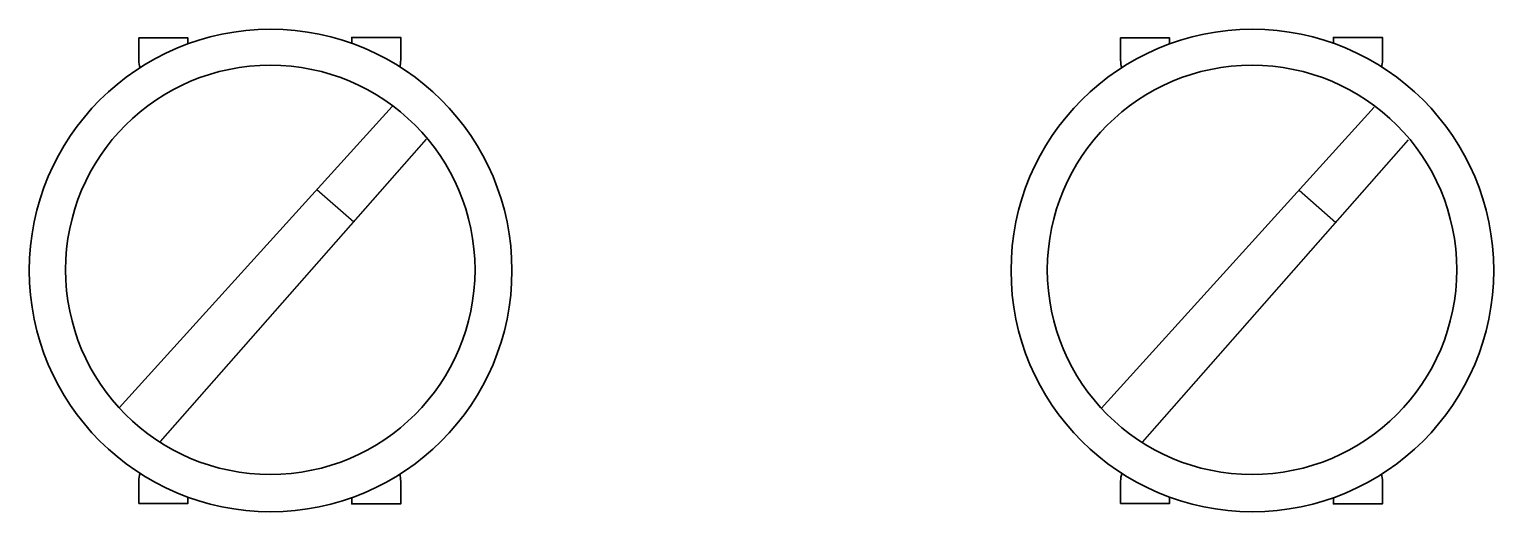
# Model space of a CAD drawing. Extents: x -20 to 2016, y -5898 to 916.
# Drawn here: x 1255.7 to 1345.2, y -5898.3 to -5868.8 of the extents above.
import ezdxf

# ---------------------------------------------------------------- set-up
doc = ezdxf.new("R2010")
doc.units = 0
doc.layers.add('layer 1', color=7, linetype='Continuous')
doc.layers.add('SYMS', color=7, linetype='Continuous')

msp = doc.modelspace()

# ---------------------------------------------------------------- linework, layer by layer
at = {"lineweight": 30}
for centre in [(1270.474, -5883.544), (1330.474, -5883.544)]:
    msp.add_circle(centre, 14.75, dxfattribs=at)
at = {"layer": 'layer 1', "lineweight": 30}
for points, knots in [([(1262.494, -5871.139), (1262.449, -5870.998), (1262.424, -5870.846), (1262.424, -5870.688), (1262.424, -5870.688), (1262.424, -5870.688), (1262.424, -5869.32), (1262.424, -5869.32), (1262.424, -5869.32), (1265.418, -5869.32), (1265.418, -5869.32), (1265.418, -5869.32), (1265.418, -5869.32), (1265.418, -5869.478), (1265.418, -5869.687)], [0.7983868, 0.7983868, 0.7983868, 0.7983868, 0.8333333, 0.8333333, 0.8333333, 0.8333333, 1, 1, 1, 1.1666667, 1.1666667, 1.1666667, 1.1666667, 1.2233819, 1.2233819, 1.2233819, 1.2233819]), ([(1275.431, -5869.675), (1275.431, -5869.456), (1275.431, -5869.288), (1275.431, -5869.288), (1275.431, -5869.288), (1278.425, -5869.288), (1278.425, -5869.288), (1278.425, -5869.288), (1278.425, -5869.288), (1278.425, -5870.672), (1278.425, -5870.672), (1278.425, -5870.672), (1278.425, -5870.827), (1278.402, -5870.977), (1278.359, -5871.117)], [0.9419252, 0.9419252, 0.9419252, 0.9419252, 1, 1, 1, 1.1666667, 1.1666667, 1.1666667, 1.1666667, 1.3333333, 1.3333333, 1.3333333, 1.3333333, 1.3673595, 1.3673595, 1.3673595, 1.3673595]), ([(1322.494, -5871.139), (1322.449, -5870.998), (1322.424, -5870.846), (1322.424, -5870.688), (1322.424, -5870.688), (1322.424, -5870.688), (1322.424, -5869.32), (1322.424, -5869.32), (1322.424, -5869.32), (1325.418, -5869.32), (1325.418, -5869.32), (1325.418, -5869.32), (1325.418, -5869.32), (1325.418, -5869.478), (1325.418, -5869.687)], [0.7983868, 0.7983868, 0.7983868, 0.7983868, 0.8333333, 0.8333333, 0.8333333, 0.8333333, 1, 1, 1, 1.1666667, 1.1666667, 1.1666667, 1.1666667, 1.2233819, 1.2233819, 1.2233819, 1.2233819]), ([(1335.431, -5869.675), (1335.431, -5869.456), (1335.431, -5869.288), (1335.431, -5869.288), (1335.431, -5869.288), (1338.425, -5869.288), (1338.425, -5869.288), (1338.425, -5869.288), (1338.425, -5869.288), (1338.425, -5870.672), (1338.425, -5870.672), (1338.425, -5870.672), (1338.425, -5870.827), (1338.402, -5870.977), (1338.359, -5871.117)], [0.9419252, 0.9419252, 0.9419252, 0.9419252, 1, 1, 1, 1.1666667, 1.1666667, 1.1666667, 1.1666667, 1.3333333, 1.3333333, 1.3333333, 1.3333333, 1.3673595, 1.3673595, 1.3673595, 1.3673595]), ([(1270.453, -5896.014), (1277.363, -5896.014), (1282.966, -5890.411), (1282.966, -5883.501), (1282.966, -5883.501), (1282.966, -5876.592), (1277.363, -5870.989), (1270.453, -5870.989), (1270.453, -5870.989), (1263.544, -5870.989), (1257.942, -5876.592), (1257.942, -5883.501), (1257.942, -5883.501), (1257.942, -5890.411), (1263.544, -5896.014), (1270.453, -5896.014), (1270.453, -5896.014), (1270.453, -5896.014), (1270.453, -5896.014), (1270.453, -5896.014)], [0, 0, 0, 0, 0.2, 0.2, 0.2, 0.2, 0.4, 0.4, 0.4, 0.4, 0.6, 0.6, 0.6, 0.6, 0.8, 0.8, 0.8, 0.8, 1, 1, 1, 1]), ([(1330.453, -5896.014), (1337.363, -5896.014), (1342.966, -5890.411), (1342.966, -5883.501), (1342.966, -5883.501), (1342.966, -5876.592), (1337.363, -5870.989), (1330.453, -5870.989), (1330.453, -5870.989), (1323.544, -5870.989), (1317.942, -5876.592), (1317.942, -5883.501), (1317.942, -5883.501), (1317.942, -5890.411), (1323.544, -5896.014), (1330.453, -5896.014), (1330.453, -5896.014), (1330.453, -5896.014), (1330.453, -5896.014), (1330.453, -5896.014)], [0, 0, 0, 0, 0.2, 0.2, 0.2, 0.2, 0.4, 0.4, 0.4, 0.4, 0.6, 0.6, 0.6, 0.6, 0.8, 0.8, 0.8, 0.8, 1, 1, 1, 1]), ([(1262.499, -5895.951), (1262.451, -5896.097), (1262.424, -5896.254), (1262.424, -5896.417), (1262.424, -5896.417), (1262.424, -5896.417), (1262.424, -5897.785), (1262.424, -5897.785), (1262.424, -5897.785), (1265.418, -5897.785), (1265.418, -5897.785), (1265.418, -5897.785), (1265.418, -5897.785), (1265.418, -5897.617), (1265.418, -5897.4)], [0.7971789, 0.7971789, 0.7971789, 0.7971789, 0.8333333, 0.8333333, 0.8333333, 0.8333333, 1, 1, 1, 1.1666667, 1.1666667, 1.1666667, 1.1666667, 1.2249662, 1.2249662, 1.2249662, 1.2249662]), ([(1275.431, -5897.436), (1275.431, -5897.652), (1275.431, -5897.817), (1275.431, -5897.817), (1275.431, -5897.817), (1278.425, -5897.817), (1278.425, -5897.817), (1278.425, -5897.817), (1278.425, -5897.817), (1278.425, -5896.433), (1278.425, -5896.433), (1278.425, -5896.433), (1278.425, -5896.284), (1278.404, -5896.141), (1278.364, -5896.006)], [0.9424299, 0.9424299, 0.9424299, 0.9424299, 1, 1, 1, 1.1666667, 1.1666667, 1.1666667, 1.1666667, 1.3333333, 1.3333333, 1.3333333, 1.3333333, 1.3659155, 1.3659155, 1.3659155, 1.3659155]), ([(1322.499, -5895.951), (1322.451, -5896.097), (1322.424, -5896.254), (1322.424, -5896.417), (1322.424, -5896.417), (1322.424, -5896.417), (1322.424, -5897.785), (1322.424, -5897.785), (1322.424, -5897.785), (1325.418, -5897.785), (1325.418, -5897.785), (1325.418, -5897.785), (1325.418, -5897.785), (1325.418, -5897.617), (1325.418, -5897.4)], [0.7971789, 0.7971789, 0.7971789, 0.7971789, 0.8333333, 0.8333333, 0.8333333, 0.8333333, 1, 1, 1, 1.1666667, 1.1666667, 1.1666667, 1.1666667, 1.2249662, 1.2249662, 1.2249662, 1.2249662]), ([(1335.431, -5897.436), (1335.431, -5897.652), (1335.431, -5897.817), (1335.431, -5897.817), (1335.431, -5897.817), (1338.425, -5897.817), (1338.425, -5897.817), (1338.425, -5897.817), (1338.425, -5897.817), (1338.425, -5896.433), (1338.425, -5896.433), (1338.425, -5896.433), (1338.425, -5896.284), (1338.404, -5896.141), (1338.364, -5896.006)], [0.9424299, 0.9424299, 0.9424299, 0.9424299, 1, 1, 1, 1.1666667, 1.1666667, 1.1666667, 1.1666667, 1.3333333, 1.3333333, 1.3333333, 1.3333333, 1.3659155, 1.3659155, 1.3659155, 1.3659155])]:
    msp.add_open_spline(points, degree=3, knots=knots, dxfattribs=at)
at = {"layer": 'SYMS'}
for p, q in [((1261.213, -5891.937), (1277.9, -5873.514)), ((1321.234, -5891.979), (1337.921, -5873.556)), ((1263.736, -5894.006), (1279.992, -5875.515)), ((1323.757, -5894.049), (1340.013, -5875.558)), ((1273.307, -5878.586), (1275.555, -5880.562)), ((1333.327, -5878.628), (1335.576, -5880.605))]:
    msp.add_line(p, q, dxfattribs=at)

doc.saveas('drawing.dxf')
